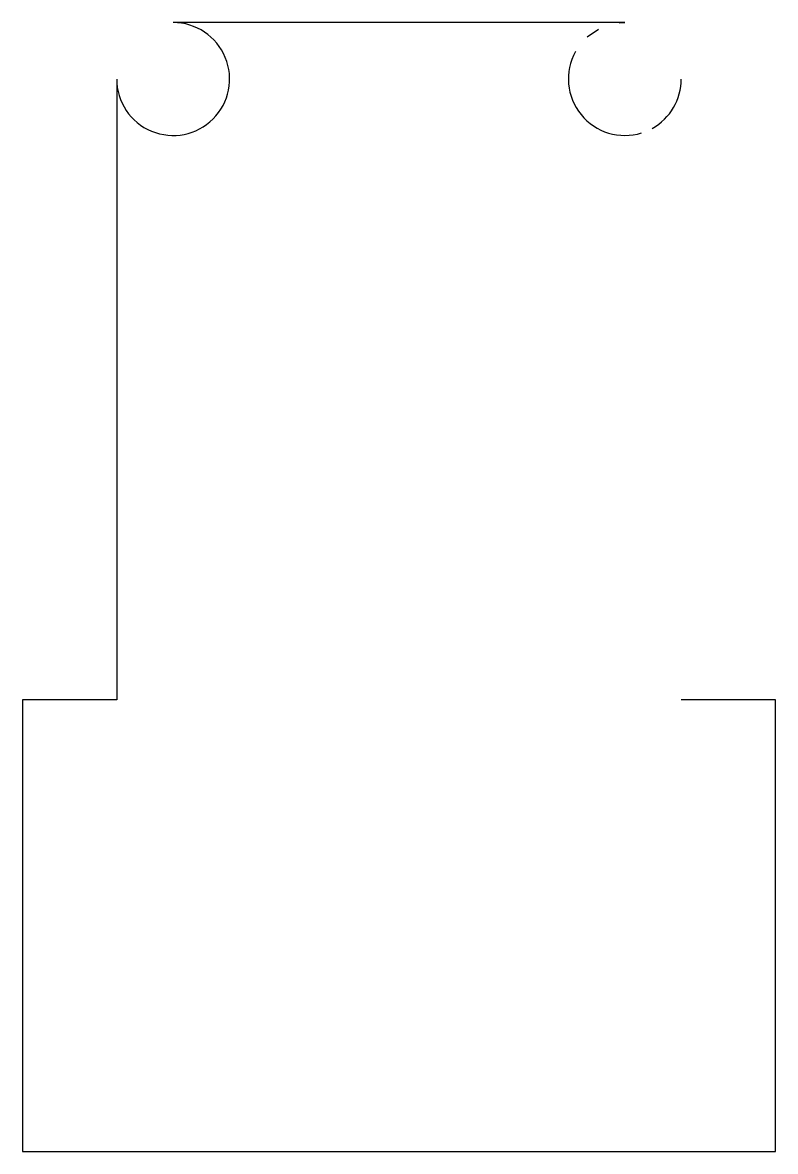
# Model space of a CAD drawing. Header units: millimetres. Extents: x -20 to 20, y -60 to 0.
import ezdxf

# ---------------------------------------------------------------- set-up
doc = ezdxf.new("R2010")
doc.units = ezdxf.units.MM

msp = doc.modelspace()

# ---------------------------------------------------------------- linework, layer by layer
for p, q in [((12, 0), (-12, 0)), ((11.704, -0.015), (12, 0)), ((9.998, -0.766), (10.604, -0.345)), ((-15, -3), (-15, -36)), ((-15, -36), (-20, -36)), ((-20, -36), (-20, -60)), ((20, -36), (15, -36)), ((20, -60), (20, -36)), ((-20, -60), (20, -60))]:
    msp.add_line(p, q)
for centre, start, end in [((-12, -3), 179.99985, 90.00002), ((12, -3), 150.93515, -72.77355), ((12, -3), -60.93515, 0)]:
    msp.add_arc(centre, 3, start, end)

doc.saveas('drawing.dxf')
